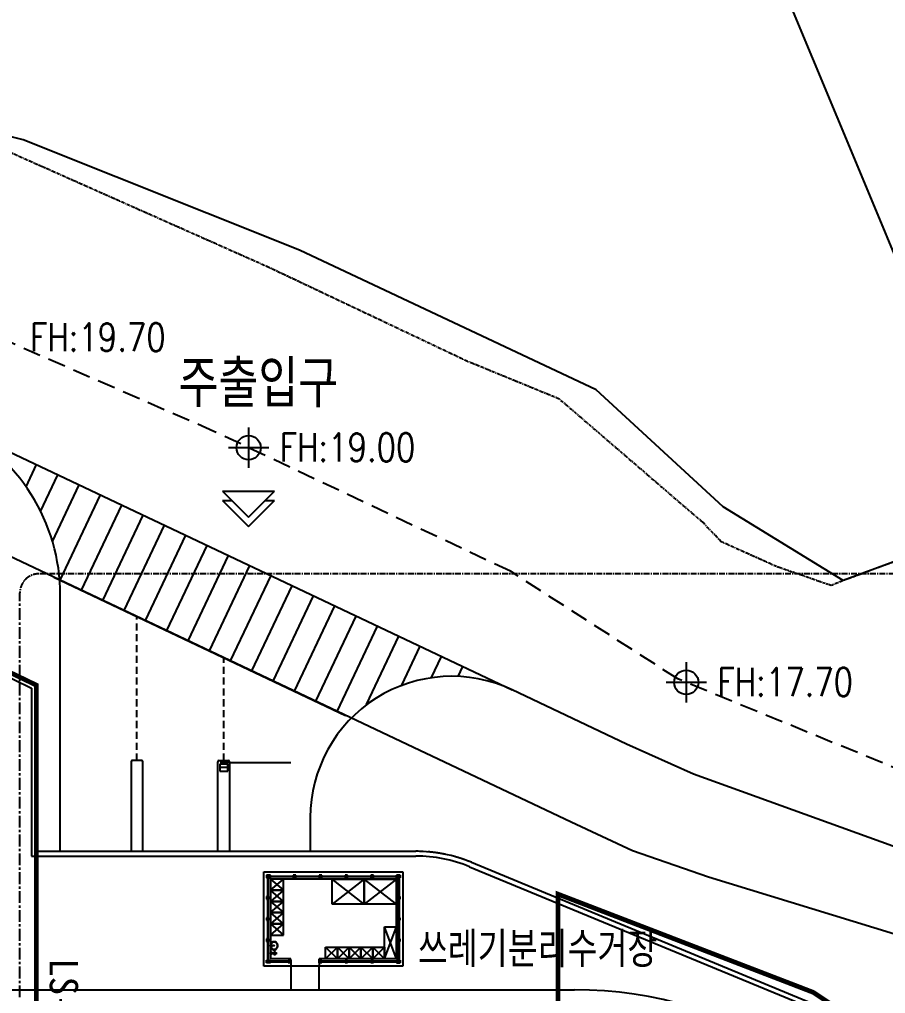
# Model space of a CAD drawing. Header units: millimetres. Extents: x 1145859089 to 1147511753, y -1047484727 to -1047247487.
# Drawn here: x 1146012428 to 1146049159, y -1047316560 to -1047275255 of the extents above; entities that cross this region are included whole.
import ezdxf
from ezdxf.enums import TextEntityAlignment as Align
from ezdxf.xclip import XClip

# ---------------------------------------------------------------- set-up
doc = ezdxf.new("R2010")
doc.units = ezdxf.units.MM
doc.header["$LTSCALE"] = 100
doc.header["$MEASUREMENT"] = 0
doc.header["$XCLIPFRAME"] = 2
for name, pattern in [('CENTERX2', [4, 2.5, -0.5, 0.5, -0.5]), ('단지배치도$0$HID', [2.3, 1.5, -0.8]), ('단지배치도$0$PHANTOM', [2.5, 1.25, -0.25, 0.25, -0.25, 0.25, -0.25])]:
    doc.linetypes.add(name, pattern=pattern)
doc.layers.get('0').update_dxf_attribs({"linetype": 'CONTINUOUS'})
for name, color, linetype in [('0-BLOCK', 2, 'CONTINUOUS'), ('1-PNL-NAME', 2, 'CONTINUOUS'), ('L-지중매입', 3, 'CENTERX2'), ('XREF', 135, 'CONTINUOUS'), ('단지배치도$0$S240910', 33, 'CONTINUOUS'), ('단지배치도$0$W240910', 135, 'CONTINUOUS')]:
    doc.layers.add(name, color=color, linetype=linetype)
doc.styles.add('단지배치도$0$WS1', font='romans.shx', dxfattribs={"width": 0.8, "bigfont": 'whgtxt.shx'})
doc.styles.add('돋움체', font='DotumChe.ttf')

# ---------------------------------------------------------------- blocks, each defined once
blk = doc.blocks.new('단지배치도$0$zw$9902')
at = {"layer": '단지배치도$0$W240910', "ltscale": 10}
for p, q in [((104855, 101845), (110051, 89349)), ((74441, 91006), (72220, 91556)), ((86169, 86325), (74441, 91006)), ((110051, 89349), (116078, 74852)), ((98752, 80406), (86169, 86325)), ((104128, 75444), (98752, 80406)), ((109229, 72321), (104128, 75444)), ((116078, 74852), (109229, 72321)), ((85796, 55970), (85796, 54970)), ((86996, 54970), (86996, 55970))]:
    blk.add_line(p, q, dxfattribs=at)
at = {"layer": '단지배치도$0$W240910', "linetype": '단지배치도$0$PHANTOM'}
for p, q in [((84896, 85585), (73536, 90631)), ((93273, 81620), (84896, 85585)), ((93550, 81507), (93273, 81620)), ((95358, 80767), (93550, 81507)), ((97197, 80012), (95358, 80767)), ((98107, 79229), (97197, 80012)), ((103279, 74781), (98107, 79229)), ((104047, 73968), (103279, 74781)), ((116078, 74852), (109229, 72321)), ((106394, 72913), (104047, 73968)), ((108715, 72109), (106394, 72913)), ((109229, 72321), (108715, 72109))]:
    blk.add_line(p, q, dxfattribs=at)
at = {"layer": '단지배치도$0$W240910', "linetype": '단지배치도$0$HID', "ltscale": 5}
for p, q in [((82534, 78649), (70975, 83687)), ((95109, 72714), (82534, 78649)), ((102209, 68150), (95109, 72714)), ((126846, 58038), (102209, 68150))]:
    blk.add_line(p, q, dxfattribs=at)
at = {"layer": '단지배치도$0$W240910'}
for p, q in [((97690, 62074), (57289, 81207)), ((51151, 79390, 1673713), (75000, 67888, 1673713)), ((51105, 79190, 1673713), (74800, 67762, 1673713)), ((84004, 78812), (84004, 77098)), ((84861, 77955), (83147, 77955)), ((82901, 76113), (84004, 75010)), ((82901, 76113), (85107, 76113)), ((84004, 75010), (85107, 76113)), ((82901, 75721), (83293, 75721)), ((82901, 75721), (84004, 74618)), ((84004, 74618), (85107, 75721)), ((84715, 75721), (85107, 75721)), ((76020, 60840), (76020, 71697)), ((102566, 68861), (102566, 67146)), ((74800, 67762, 1673713), (74800, 60640, 1673713)), ((75000, 67888, 1673713), (75000, 60840, 1673713)), ((103424, 68004), (101709, 68004)), ((100036, 65390), (95188, 67685)), ((102873, 64116), (100036, 65390)), ((79020, 64637), (79020, 60840)), ((79470, 64687), (79070, 64687)), ((79520, 60840), (79520, 64637)), ((82700, 60840), (82700, 64637)), ((82750, 64687), (83150, 64687)), ((83118, 64535), (82783, 64535)), ((82783, 64535), (82783, 64240)), ((82803, 64605), (85801, 64605)), ((82950, 64605), (82950, 64535)), ((83118, 64240), (83118, 64535)), ((83200, 64637), (83200, 60840)), ((83118, 64388), (82783, 64388)), ((82783, 64240), (83118, 64240)), ((111840, 60876), (102873, 64116)), ((86621, 62268), (86620, 60840)), ((100290, 60856), (97690, 62074)), ((75000, 60840, 1673713), (88435, 60840, 1673713)), ((78760, 60840, 0), (86621, 60840, 0)), ((103511, 59745), (100290, 60856)), ((74800, 60640, 1673713), (91101, 60640, 1673713)), ((84651, 55970), (84651, 59970)), ((84651, 59970), (90551, 59970)), ((90551, 59970), (90551, 55970)), ((84931, 59825), (84771, 59825)), ((84771, 59825), (84771, 59715)), ((84771, 59715), (84813, 59715)), ((84928, 59822), (84774, 59822)), ((84774, 59822), (84774, 59718)), ((84774, 59718), (84810, 59718)), ((84801, 59745), (84801, 59795)), ((84801, 59795), (84901, 59795)), ((84901, 59745), (84801, 59745)), ((84804, 59748), (84804, 59792)), ((84804, 59792), (84898, 59792)), ((84898, 59792), (84804, 59748)), ((84804, 59792), (84898, 59748)), ((84898, 59748), (84804, 59748)), ((84810, 59718), (84810, 59745)), ((84810, 59745), (84841, 59745)), ((84813, 59715), (84813, 59742)), ((84813, 59742), (84838, 59742)), ((84816, 58898), (84816, 59742)), ((84816, 59742), (84836, 59742)), ((84836, 59742), (84836, 58898)), ((84838, 59742), (84838, 59715)), ((84838, 59715), (84931, 59715)), ((84841, 59745), (84841, 59718)), ((84841, 59718), (84928, 59718)), ((84898, 59792), (84898, 59748)), ((84901, 59795), (84901, 59745)), ((84901, 59755), (84901, 59786)), ((84901, 59786), (84928, 59786)), ((84928, 59755), (84901, 59755)), ((84904, 59758), (84904, 59783)), ((84904, 59783), (84931, 59783)), ((84904, 59760), (84904, 59780)), ((84904, 59780), (85923, 59780)), ((85923, 59760), (84904, 59760)), ((84931, 59758), (84904, 59758)), ((84928, 59786), (84928, 59822)), ((84928, 59718), (84928, 59755)), ((84931, 59783), (84931, 59825)), ((84931, 59715), (84931, 59758)), ((90271, 59665), (84931, 59665)), ((84931, 59665), (84931, 56275)), ((85481, 59665), (84931, 59665)), ((84931, 59665), (84931, 59190)), ((84931, 59190), (85481, 59665)), ((84931, 59665), (85481, 59190)), ((85481, 59190), (85481, 59665)), ((86006, 59825), (85896, 59825)), ((85896, 59825), (85896, 59783)), ((85896, 59783), (85923, 59783)), ((85923, 59758), (85896, 59758)), ((85896, 59758), (85896, 59715)), ((85896, 59715), (86006, 59715)), ((86003, 59822), (85899, 59822)), ((85899, 59822), (85899, 59786)), ((85899, 59786), (85926, 59786)), ((85926, 59755), (85899, 59755)), ((85899, 59755), (85899, 59718)), ((85899, 59718), (86003, 59718)), ((85923, 59783), (85923, 59758)), ((85923, 59780), (85923, 59760)), ((85976, 59795), (85926, 59795)), ((85926, 59795), (85926, 59745)), ((85926, 59786), (85926, 59755)), ((85926, 59745), (85976, 59745)), ((85973, 59793), (85928, 59793)), ((85928, 59793), (85928, 59747)), ((85973, 59747), (85928, 59793)), ((85928, 59747), (85973, 59793)), ((85928, 59747), (85973, 59747)), ((85973, 59747), (85973, 59793)), ((85976, 59745), (85976, 59795)), ((85976, 59755), (85976, 59786)), ((85976, 59786), (86003, 59786)), ((86003, 59755), (85976, 59755)), ((85979, 59783), (86006, 59783)), ((85979, 59758), (85979, 59783)), ((85979, 59760), (85979, 59780)), ((85979, 59780), (87023, 59780)), ((87023, 59760), (85979, 59760)), ((86006, 59758), (85979, 59758)), ((86003, 59786), (86003, 59822)), ((86003, 59718), (86003, 59755)), ((86006, 59783), (86006, 59825)), ((86006, 59715), (86006, 59758)), ((87106, 59825), (86996, 59825)), ((86996, 59825), (86996, 59783)), ((86996, 59783), (87023, 59783)), ((87023, 59758), (86996, 59758)), ((86996, 59758), (86996, 59715)), ((86996, 59715), (87106, 59715)), ((87103, 59822), (86999, 59822)), ((86999, 59822), (86999, 59786)), ((86999, 59786), (87026, 59786)), ((87026, 59755), (86999, 59755)), ((86999, 59755), (86999, 59718)), ((86999, 59718), (87103, 59718)), ((87023, 59783), (87023, 59758)), ((87023, 59780), (87023, 59760)), ((87076, 59795), (87026, 59795)), ((87026, 59795), (87026, 59745)), ((87026, 59786), (87026, 59755)), ((87026, 59745), (87076, 59745)), ((87073, 59793), (87028, 59793)), ((87028, 59793), (87028, 59747)), ((87073, 59747), (87028, 59793)), ((87028, 59747), (87073, 59793)), ((87028, 59747), (87073, 59747)), ((87073, 59747), (87073, 59793)), ((87076, 59745), (87076, 59795)), ((87076, 59755), (87076, 59786)), ((87076, 59786), (87103, 59786)), ((87103, 59755), (87076, 59755)), ((87079, 59783), (87106, 59783)), ((87079, 59758), (87079, 59783)), ((87079, 59760), (87079, 59780)), ((87079, 59780), (88123, 59780)), ((88123, 59760), (87079, 59760)), ((87106, 59758), (87079, 59758)), ((87103, 59786), (87103, 59822)), ((87103, 59718), (87103, 59755)), ((87106, 59783), (87106, 59825)), ((87106, 59715), (87106, 59758)), ((87551, 58595), (87551, 59665)), ((87551, 59665), (88911, 59665)), ((88206, 59825), (88096, 59825)), ((88096, 59825), (88096, 59783)), ((88096, 59783), (88123, 59783)), ((88123, 59758), (88096, 59758)), ((88096, 59758), (88096, 59715)), ((88096, 59715), (88206, 59715)), ((88203, 59822), (88099, 59822)), ((88099, 59822), (88099, 59786)), ((88099, 59786), (88126, 59786)), ((88126, 59755), (88099, 59755)), ((88099, 59755), (88099, 59718)), ((88099, 59718), (88203, 59718)), ((88123, 59783), (88123, 59758)), ((88123, 59780), (88123, 59760)), ((88176, 59795), (88126, 59795)), ((88126, 59795), (88126, 59745)), ((88126, 59786), (88126, 59755)), ((88126, 59745), (88176, 59745)), ((88173, 59793), (88128, 59793)), ((88128, 59793), (88128, 59747)), ((88173, 59747), (88128, 59793)), ((88128, 59747), (88173, 59793)), ((88128, 59747), (88173, 59747)), ((88173, 59747), (88173, 59793)), ((88176, 59745), (88176, 59795)), ((88176, 59755), (88176, 59786)), ((88176, 59786), (88203, 59786)), ((88203, 59755), (88176, 59755)), ((88179, 59783), (88206, 59783)), ((88179, 59758), (88179, 59783)), ((88179, 59760), (88179, 59780)), ((88179, 59780), (89223, 59780)), ((89223, 59760), (88179, 59760)), ((88206, 59758), (88179, 59758)), ((88203, 59786), (88203, 59822)), ((88203, 59718), (88203, 59755)), ((88206, 59783), (88206, 59825)), ((88206, 59715), (88206, 59758)), ((88911, 59665), (88911, 58595)), ((88911, 58595), (88911, 59665)), ((88911, 59665), (90271, 59665)), ((89306, 59825), (89196, 59825)), ((89196, 59825), (89196, 59783)), ((89196, 59783), (89223, 59783)), ((89223, 59758), (89196, 59758)), ((89196, 59758), (89196, 59715)), ((89196, 59715), (89306, 59715)), ((89303, 59822), (89199, 59822)), ((89199, 59822), (89199, 59786)), ((89199, 59786), (89226, 59786)), ((89226, 59755), (89199, 59755)), ((89199, 59755), (89199, 59718)), ((89199, 59718), (89303, 59718)), ((89223, 59783), (89223, 59758)), ((89223, 59780), (89223, 59760)), ((89276, 59795), (89226, 59795)), ((89226, 59795), (89226, 59745)), ((89226, 59786), (89226, 59755)), ((89226, 59745), (89276, 59745)), ((89273, 59793), (89228, 59793)), ((89228, 59793), (89228, 59747)), ((89273, 59747), (89228, 59793)), ((89228, 59747), (89273, 59793)), ((89228, 59747), (89273, 59747)), ((89273, 59747), (89273, 59793)), ((89276, 59745), (89276, 59795)), ((89276, 59755), (89276, 59786)), ((89276, 59786), (89303, 59786)), ((89303, 59755), (89276, 59755)), ((89279, 59783), (89306, 59783)), ((89279, 59758), (89279, 59783)), ((89279, 59760), (89279, 59780)), ((89279, 59780), (90293, 59780)), ((90293, 59760), (89279, 59760)), ((89306, 59758), (89279, 59758)), ((89303, 59786), (89303, 59822)), ((89303, 59718), (89303, 59755)), ((89306, 59783), (89306, 59825)), ((89306, 59715), (89306, 59758)), ((90271, 59783), (90271, 59825)), ((90271, 59825), (90431, 59825)), ((90298, 59783), (90271, 59783)), ((90271, 59715), (90271, 59758)), ((90271, 59758), (90298, 59758)), ((90363, 59715), (90271, 59715)), ((90271, 56275), (90271, 59665)), ((90271, 59665), (90271, 58595)), ((90428, 59822), (90274, 59822)), ((90274, 59822), (90274, 59786)), ((90274, 59786), (90301, 59786)), ((90301, 59755), (90274, 59755)), ((90274, 59755), (90274, 59718)), ((90274, 59718), (90360, 59718)), ((90293, 59780), (90293, 59760)), ((90298, 59758), (90298, 59783)), ((90401, 59795), (90301, 59795)), ((90301, 59795), (90301, 59745)), ((90301, 59786), (90301, 59755)), ((90301, 59745), (90401, 59745)), ((90398, 59792), (90304, 59792)), ((90304, 59792), (90304, 59748)), ((90304, 59792), (90398, 59748)), ((90398, 59792), (90304, 59748)), ((90304, 59748), (90398, 59748)), ((90360, 59718), (90360, 59745)), ((90360, 59745), (90391, 59745)), ((90388, 59742), (90363, 59742)), ((90363, 59742), (90363, 59715)), ((90366, 58898), (90366, 59742)), ((90366, 59742), (90386, 59742)), ((90386, 59742), (90386, 58898)), ((90388, 59715), (90388, 59742)), ((90431, 59715), (90388, 59715)), ((90391, 59745), (90391, 59718)), ((90391, 59718), (90428, 59718)), ((90398, 59748), (90398, 59792)), ((90401, 59745), (90401, 59795)), ((90428, 59718), (90428, 59822)), ((90431, 59825), (90431, 59715)), ((111393, 57329), (103511, 59745)), ((85481, 59190), (84931, 59190)), ((84931, 59190), (84931, 58715)), ((84931, 59190), (85481, 59190)), ((85481, 58715), (84931, 59190)), ((85481, 59190), (84931, 58715)), ((85481, 58715), (85481, 59190)), ((84813, 58925), (84771, 58925)), ((84771, 58925), (84771, 58815)), ((84771, 58815), (84813, 58815)), ((84810, 58922), (84774, 58922)), ((84774, 58922), (84774, 58818)), ((84774, 58818), (84810, 58818)), ((84801, 58895), (84801, 58845)), ((84851, 58895), (84801, 58895)), ((84801, 58845), (84851, 58845)), ((84803, 58893), (84803, 58847)), ((84848, 58893), (84803, 58893)), ((84848, 58893), (84803, 58847)), ((84848, 58847), (84803, 58893)), ((84803, 58847), (84848, 58847)), ((84810, 58895), (84810, 58922)), ((84841, 58895), (84810, 58895)), ((84810, 58818), (84810, 58845)), ((84810, 58845), (84841, 58845)), ((84813, 58898), (84813, 58925)), ((84838, 58898), (84813, 58898)), ((84813, 58815), (84813, 58842)), ((84813, 58842), (84838, 58842)), ((84836, 58898), (84816, 58898)), ((84816, 57998), (84816, 58842)), ((84816, 58842), (84836, 58842)), ((84836, 58842), (84836, 57998)), ((84881, 58925), (84838, 58925)), ((84838, 58925), (84838, 58898)), ((84838, 58842), (84838, 58815)), ((84838, 58815), (84881, 58815)), ((84878, 58922), (84841, 58922)), ((84841, 58922), (84841, 58895)), ((84841, 58845), (84841, 58818)), ((84841, 58818), (84878, 58818)), ((84848, 58847), (84848, 58893)), ((84851, 58845), (84851, 58895)), ((84878, 58818), (84878, 58922)), ((84881, 58815), (84881, 58925)), ((85481, 58715), (84931, 58715)), ((84931, 58715), (84931, 58240)), ((84931, 58715), (85481, 58715)), ((84931, 58240), (85481, 58715)), ((84931, 58715), (85481, 58240)), ((85481, 58240), (85481, 58715)), ((90363, 58925), (90321, 58925)), ((90321, 58925), (90321, 58815)), ((90321, 58815), (90363, 58815)), ((90360, 58922), (90324, 58922)), ((90324, 58922), (90324, 58818)), ((90324, 58818), (90360, 58818)), ((90351, 58895), (90351, 58845)), ((90401, 58895), (90351, 58895)), ((90351, 58845), (90401, 58845)), ((90353, 58893), (90353, 58847)), ((90398, 58893), (90353, 58893)), ((90398, 58893), (90353, 58847)), ((90398, 58847), (90353, 58893)), ((90353, 58847), (90398, 58847)), ((90360, 58895), (90360, 58922)), ((90391, 58895), (90360, 58895)), ((90360, 58818), (90360, 58845)), ((90360, 58845), (90391, 58845)), ((90363, 58898), (90363, 58925)), ((90388, 58898), (90363, 58898)), ((90363, 58815), (90363, 58842)), ((90363, 58842), (90388, 58842)), ((90386, 58898), (90366, 58898)), ((90366, 57998), (90366, 58842)), ((90366, 58842), (90386, 58842)), ((90386, 58842), (90386, 57998)), ((90431, 58925), (90388, 58925)), ((90388, 58925), (90388, 58898)), ((90388, 58842), (90388, 58815)), ((90388, 58815), (90431, 58815)), ((90428, 58922), (90391, 58922)), ((90391, 58922), (90391, 58895)), ((90391, 58845), (90391, 58818)), ((90391, 58818), (90428, 58818)), ((90398, 58847), (90398, 58893)), ((90401, 58845), (90401, 58895)), ((90428, 58818), (90428, 58922)), ((90431, 58815), (90431, 58925)), ((84931, 58240), (85481, 58240)), ((85481, 58240), (84931, 58240)), ((84931, 58240), (84931, 57765)), ((85481, 57765), (84931, 58240)), ((85481, 58240), (84931, 57765)), ((85481, 57765), (85481, 58240)), ((88911, 58595), (87551, 58595)), ((90271, 58595), (88911, 58595)), ((84813, 58025), (84771, 58025)), ((84771, 58025), (84771, 57915)), ((84771, 57915), (84813, 57915)), ((84810, 58022), (84774, 58022)), ((84774, 58022), (84774, 57918)), ((84774, 57918), (84810, 57918)), ((84801, 57995), (84801, 57945)), ((84851, 57995), (84801, 57995)), ((84801, 57945), (84851, 57945)), ((84803, 57993), (84803, 57947)), ((84848, 57993), (84803, 57993)), ((84848, 57993), (84803, 57947)), ((84848, 57947), (84803, 57993)), ((84803, 57947), (84848, 57947)), ((84810, 57995), (84810, 58022)), ((84841, 57995), (84810, 57995)), ((84810, 57918), (84810, 57945)), ((84810, 57945), (84841, 57945)), ((84813, 57998), (84813, 58025)), ((84838, 57998), (84813, 57998)), ((84813, 57915), (84813, 57942)), ((84813, 57942), (84838, 57942)), ((84836, 57998), (84816, 57998)), ((84816, 57098), (84816, 57942)), ((84816, 57942), (84836, 57942)), ((84836, 57942), (84836, 57098)), ((84881, 58025), (84838, 58025)), ((84838, 58025), (84838, 57998)), ((84838, 57942), (84838, 57915)), ((84838, 57915), (84881, 57915)), ((84878, 58022), (84841, 58022)), ((84841, 58022), (84841, 57995)), ((84841, 57945), (84841, 57918)), ((84841, 57918), (84878, 57918)), ((84848, 57947), (84848, 57993)), ((84851, 57945), (84851, 57995)), ((84878, 57918), (84878, 58022)), ((84881, 57915), (84881, 58025)), ((90363, 58025), (90321, 58025)), ((90321, 58025), (90321, 57915)), ((90321, 57915), (90363, 57915)), ((90360, 58022), (90324, 58022)), ((90324, 58022), (90324, 57918)), ((90324, 57918), (90360, 57918)), ((90351, 57995), (90351, 57945)), ((90401, 57995), (90351, 57995)), ((90351, 57945), (90401, 57945)), ((90353, 57993), (90353, 57947)), ((90398, 57993), (90353, 57993)), ((90398, 57993), (90353, 57947)), ((90398, 57947), (90353, 57993)), ((90353, 57947), (90398, 57947)), ((90360, 57995), (90360, 58022)), ((90391, 57995), (90360, 57995)), ((90360, 57918), (90360, 57945)), ((90360, 57945), (90391, 57945)), ((90363, 57998), (90363, 58025)), ((90388, 57998), (90363, 57998)), ((90363, 57915), (90363, 57942)), ((90363, 57942), (90388, 57942)), ((90386, 57998), (90366, 57998)), ((90366, 57098), (90366, 57942)), ((90366, 57942), (90386, 57942)), ((90386, 57942), (90386, 57098)), ((90431, 58025), (90388, 58025)), ((90388, 58025), (90388, 57998)), ((90388, 57942), (90388, 57915)), ((90388, 57915), (90431, 57915)), ((90428, 58022), (90391, 58022)), ((90391, 58022), (90391, 57995)), ((90391, 57945), (90391, 57918)), ((90391, 57918), (90428, 57918)), ((90398, 57947), (90398, 57993)), ((90401, 57945), (90401, 57995)), ((90428, 57918), (90428, 58022)), ((90431, 57915), (90431, 58025)), ((84931, 57765), (85481, 57765)), ((85481, 57765), (84931, 57765)), ((84931, 57765), (84931, 57290)), ((84931, 57290), (85481, 57765)), ((84931, 57765), (85481, 57290)), ((85481, 57290), (85481, 57765)), ((89771, 56275), (89771, 57635)), ((89771, 57635), (90271, 57635)), ((90271, 57635), (90271, 56275)), ((84813, 57125), (84771, 57125)), ((84771, 57125), (84771, 57015)), ((84771, 57015), (84813, 57015)), ((84810, 57122), (84774, 57122)), ((84774, 57122), (84774, 57018)), ((84774, 57018), (84810, 57018)), ((84801, 57095), (84801, 57045)), ((84851, 57095), (84801, 57095)), ((84801, 57045), (84851, 57045)), ((84803, 57093), (84803, 57047)), ((84848, 57093), (84803, 57093)), ((84848, 57093), (84803, 57047)), ((84848, 57047), (84803, 57093)), ((84803, 57047), (84848, 57047)), ((84810, 57095), (84810, 57122)), ((84841, 57095), (84810, 57095)), ((84810, 57018), (84810, 57045)), ((84810, 57045), (84841, 57045)), ((84813, 57098), (84813, 57125)), ((84838, 57098), (84813, 57098)), ((84813, 57015), (84813, 57042)), ((84813, 57042), (84838, 57042)), ((84816, 56198), (84816, 57042)), ((84836, 57042), (84836, 56198)), ((84881, 57125), (84838, 57125)), ((84838, 57125), (84838, 57098)), ((84838, 57042), (84838, 57015)), ((84838, 57015), (84881, 57015)), ((84878, 57122), (84841, 57122)), ((84841, 57122), (84841, 57095)), ((84841, 57045), (84841, 57018)), ((84841, 57018), (84878, 57018)), ((84848, 57047), (84848, 57093)), ((84851, 57045), (84851, 57095)), ((84878, 57018), (84878, 57122)), ((84881, 57015), (84881, 57125)), ((84931, 57290), (85481, 57290)), ((90363, 57125), (90321, 57125)), ((90321, 57125), (90321, 57015)), ((90321, 57015), (90363, 57015)), ((90360, 57122), (90324, 57122)), ((90324, 57122), (90324, 57018)), ((90324, 57018), (90360, 57018)), ((90351, 57095), (90351, 57045)), ((90401, 57095), (90351, 57095)), ((90351, 57045), (90401, 57045)), ((90353, 57093), (90353, 57047)), ((90398, 57093), (90353, 57093)), ((90398, 57093), (90353, 57047)), ((90398, 57047), (90353, 57093)), ((90353, 57047), (90398, 57047)), ((90360, 57095), (90360, 57122)), ((90391, 57095), (90360, 57095)), ((90360, 57018), (90360, 57045)), ((90360, 57045), (90391, 57045)), ((90363, 57098), (90363, 57125)), ((90388, 57098), (90363, 57098)), ((90363, 57015), (90363, 57042)), ((90363, 57042), (90388, 57042)), ((90366, 56198), (90366, 57042)), ((90386, 57042), (90386, 56198)), ((90431, 57125), (90388, 57125)), ((90388, 57125), (90388, 57098)), ((90388, 57042), (90388, 57015)), ((90388, 57015), (90431, 57015)), ((90428, 57122), (90391, 57122)), ((90391, 57122), (90391, 57095)), ((90391, 57045), (90391, 57018)), ((90391, 57018), (90428, 57018)), ((90398, 57047), (90398, 57093)), ((90401, 57045), (90401, 57095)), ((90428, 57018), (90428, 57122)), ((90431, 57015), (90431, 57125)), ((84931, 56824), (84931, 56854)), ((84931, 56854), (84981, 56854)), ((84981, 56824), (84931, 56824)), ((84981, 56854), (84981, 56879)), ((84981, 56879), (85001, 56879)), ((84981, 56799), (84981, 56824)), ((85001, 56799), (84981, 56799)), ((85001, 56879), (85001, 56854)), ((85001, 56854), (85016, 56854)), ((85016, 56824), (85001, 56824)), ((85001, 56824), (85001, 56799)), ((85016, 56854), (85016, 56824)), ((85116, 56420), (85116, 56620)), ((87271, 56275), (87271, 56775)), ((87271, 56775), (87771, 56775)), ((87271, 56275), (87771, 56775)), ((87771, 56275), (87271, 56775)), ((87771, 56775), (87771, 56275)), ((87771, 56275), (87771, 56775)), ((87771, 56775), (88271, 56775)), ((87771, 56775), (88271, 56275)), ((88271, 56775), (87771, 56275)), ((88271, 56775), (88271, 56275)), ((88271, 56275), (88271, 56775)), ((88271, 56775), (88771, 56775)), ((88271, 56275), (88771, 56775)), ((88771, 56275), (88271, 56775)), ((88771, 56775), (88771, 56275)), ((88771, 56275), (88771, 56775)), ((88771, 56775), (89271, 56775)), ((88771, 56775), (89271, 56275)), ((89271, 56775), (88771, 56275)), ((89271, 56775), (89271, 56275)), ((89271, 56275), (89271, 56775)), ((89271, 56775), (89771, 56775)), ((89271, 56275), (89771, 56775)), ((89771, 56275), (89271, 56775)), ((89771, 56775), (89771, 56275)), ((84771, 56115), (84771, 56225)), ((84771, 56225), (84813, 56225)), ((84774, 56118), (84774, 56222)), ((84774, 56222), (84810, 56222)), ((84901, 56195), (84801, 56195)), ((84801, 56195), (84801, 56145)), ((84898, 56192), (84804, 56192)), ((84804, 56192), (84804, 56148)), ((84898, 56148), (84804, 56192)), ((84804, 56148), (84898, 56192)), ((84810, 56222), (84810, 56195)), ((84810, 56195), (84841, 56195)), ((84813, 56225), (84813, 56198)), ((84813, 56198), (84838, 56198)), ((84836, 56198), (84816, 56198)), ((84838, 56198), (84838, 56225)), ((84838, 56225), (84931, 56225)), ((84841, 56195), (84841, 56222)), ((84841, 56222), (84928, 56222)), ((84898, 56148), (84898, 56192)), ((84901, 56145), (84901, 56195)), ((84928, 56186), (84901, 56186)), ((84901, 56186), (84901, 56155)), ((84931, 56183), (84904, 56183)), ((84904, 56183), (84904, 56158)), ((84904, 56180), (84904, 56160)), ((85713, 56180), (84904, 56180)), ((84928, 56222), (84928, 56186)), ((84931, 56505), (84931, 56535)), ((84931, 56535), (84981, 56535)), ((84981, 56505), (84931, 56505)), ((85796, 56275), (84931, 56275)), ((84931, 56225), (84931, 56183)), ((84981, 56535), (84981, 56560)), ((84981, 56560), (85001, 56560)), ((84981, 56480), (84981, 56505)), ((85001, 56480), (84981, 56480)), ((85001, 56560), (85001, 56535)), ((85001, 56535), (85016, 56535)), ((85016, 56505), (85001, 56505)), ((85001, 56505), (85001, 56480)), ((85016, 56535), (85016, 56505)), ((85016, 56520), (85216, 56520)), ((85686, 56183), (85686, 56225)), ((85686, 56225), (85796, 56225)), ((85713, 56183), (85686, 56183)), ((85689, 56186), (85689, 56222)), ((85689, 56222), (85793, 56222)), ((85716, 56186), (85689, 56186)), ((85713, 56158), (85713, 56183)), ((85713, 56160), (85713, 56180)), ((85716, 56145), (85716, 56195)), ((85716, 56195), (85766, 56195)), ((85716, 56155), (85716, 56186)), ((85718, 56147), (85718, 56193)), ((85718, 56193), (85763, 56193)), ((85763, 56193), (85718, 56147)), ((85718, 56193), (85763, 56147)), ((85763, 56193), (85763, 56147)), ((85766, 56195), (85766, 56145)), ((85793, 56222), (85793, 56186)), ((85793, 56186), (85793, 56155)), ((85796, 56225), (85796, 56275)), ((85796, 56225), (85796, 56183)), ((85796, 56183), (85796, 56158)), ((90271, 56275), (86996, 56275)), ((86996, 56225), (86996, 56275)), ((86996, 56183), (86996, 56225)), ((86996, 56225), (87106, 56225)), ((86996, 56158), (86996, 56183)), ((86999, 56186), (86999, 56222)), ((86999, 56222), (87103, 56222)), ((86999, 56155), (86999, 56186)), ((87026, 56145), (87026, 56195)), ((87026, 56195), (87076, 56195)), ((87028, 56147), (87028, 56193)), ((87028, 56193), (87073, 56193)), ((87073, 56193), (87028, 56147)), ((87028, 56193), (87073, 56147)), ((87073, 56193), (87073, 56147)), ((87076, 56195), (87076, 56145)), ((87103, 56186), (87076, 56186)), ((87076, 56186), (87076, 56155)), ((87106, 56183), (87079, 56183)), ((87079, 56183), (87079, 56158)), ((87079, 56180), (87079, 56160)), ((88123, 56180), (87079, 56180)), ((87103, 56222), (87103, 56186)), ((87106, 56225), (87106, 56183)), ((87771, 56275), (87271, 56275)), ((88271, 56275), (87771, 56275)), ((88096, 56183), (88096, 56225)), ((88096, 56225), (88206, 56225)), ((88123, 56183), (88096, 56183)), ((88099, 56186), (88099, 56222)), ((88099, 56222), (88203, 56222)), ((88126, 56186), (88099, 56186)), ((88123, 56158), (88123, 56183)), ((88123, 56160), (88123, 56180)), ((88126, 56145), (88126, 56195)), ((88126, 56195), (88176, 56195)), ((88126, 56155), (88126, 56186)), ((88128, 56147), (88128, 56193)), ((88128, 56193), (88173, 56193)), ((88173, 56193), (88128, 56147)), ((88128, 56193), (88173, 56147)), ((88173, 56193), (88173, 56147)), ((88176, 56195), (88176, 56145)), ((88203, 56186), (88176, 56186)), ((88176, 56186), (88176, 56155)), ((88206, 56183), (88179, 56183)), ((88179, 56183), (88179, 56158)), ((88179, 56180), (88179, 56160)), ((89223, 56180), (88179, 56180)), ((88203, 56222), (88203, 56186)), ((88206, 56225), (88206, 56183)), ((88771, 56275), (88271, 56275)), ((89271, 56275), (88771, 56275)), ((89196, 56183), (89196, 56225)), ((89196, 56225), (89306, 56225)), ((89223, 56183), (89196, 56183)), ((89199, 56186), (89199, 56222)), ((89199, 56222), (89303, 56222)), ((89226, 56186), (89199, 56186)), ((89223, 56158), (89223, 56183)), ((89223, 56160), (89223, 56180)), ((89226, 56145), (89226, 56195)), ((89226, 56195), (89276, 56195)), ((89226, 56155), (89226, 56186)), ((89228, 56147), (89228, 56193)), ((89228, 56193), (89273, 56193)), ((89273, 56193), (89228, 56147)), ((89228, 56193), (89273, 56147)), ((89771, 56275), (89271, 56275)), ((89273, 56193), (89273, 56147)), ((89276, 56195), (89276, 56145)), ((89303, 56186), (89276, 56186)), ((89276, 56186), (89276, 56155)), ((89306, 56183), (89279, 56183)), ((89279, 56183), (89279, 56158)), ((89279, 56180), (89279, 56160)), ((90293, 56180), (89279, 56180)), ((89303, 56222), (89303, 56186)), ((89306, 56225), (89306, 56183)), ((90271, 56275), (89771, 56275)), ((90363, 56225), (90271, 56225)), ((90271, 56225), (90271, 56183)), ((90271, 56183), (90298, 56183)), ((90274, 56186), (90274, 56222)), ((90274, 56222), (90360, 56222)), ((90301, 56186), (90274, 56186)), ((90293, 56160), (90293, 56180)), ((90298, 56183), (90298, 56158)), ((90301, 56195), (90401, 56195)), ((90301, 56145), (90301, 56195)), ((90301, 56155), (90301, 56186)), ((90304, 56192), (90398, 56192)), ((90304, 56148), (90304, 56192)), ((90304, 56148), (90398, 56192)), ((90398, 56148), (90304, 56192)), ((90360, 56222), (90360, 56195)), ((90360, 56195), (90391, 56195)), ((90363, 56198), (90363, 56225)), ((90388, 56198), (90363, 56198)), ((90386, 56198), (90366, 56198)), ((90388, 56225), (90388, 56198)), ((90431, 56225), (90388, 56225)), ((90391, 56222), (90428, 56222)), ((90391, 56195), (90391, 56222)), ((90398, 56192), (90398, 56148)), ((90401, 56195), (90401, 56145)), ((90428, 56222), (90428, 56118)), ((90431, 56115), (90431, 56225)), ((90551, 55970), (84651, 55970)), ((84931, 56115), (84771, 56115)), ((84928, 56118), (84774, 56118)), ((84801, 56145), (84901, 56145)), ((84804, 56148), (84898, 56148)), ((84901, 56155), (84928, 56155)), ((84904, 56160), (85713, 56160)), ((84904, 56158), (84931, 56158)), ((84928, 56155), (84928, 56118)), ((84931, 56158), (84931, 56115)), ((85686, 56115), (85686, 56158)), ((85686, 56158), (85713, 56158)), ((85796, 56115), (85686, 56115)), ((85689, 56118), (85689, 56155)), ((85689, 56155), (85716, 56155)), ((85793, 56118), (85689, 56118)), ((85766, 56145), (85716, 56145)), ((85763, 56147), (85718, 56147)), ((85793, 56155), (85793, 56118)), ((85796, 56158), (85796, 56115)), ((85796, 56115), (85796, 55970)), ((86996, 56115), (86996, 56158)), ((87106, 56115), (86996, 56115)), ((86996, 56115), (86996, 55970)), ((86999, 56118), (86999, 56155)), ((87103, 56118), (86999, 56118)), ((87076, 56145), (87026, 56145)), ((87073, 56147), (87028, 56147)), ((87076, 56155), (87103, 56155)), ((87079, 56160), (88123, 56160)), ((87079, 56158), (87106, 56158)), ((87103, 56155), (87103, 56118)), ((87106, 56158), (87106, 56115)), ((88096, 56115), (88096, 56158)), ((88096, 56158), (88123, 56158)), ((88206, 56115), (88096, 56115)), ((88099, 56118), (88099, 56155)), ((88099, 56155), (88126, 56155)), ((88203, 56118), (88099, 56118)), ((88176, 56145), (88126, 56145)), ((88173, 56147), (88128, 56147)), ((88176, 56155), (88203, 56155)), ((88179, 56160), (89223, 56160)), ((88179, 56158), (88206, 56158)), ((88203, 56155), (88203, 56118)), ((88206, 56158), (88206, 56115)), ((89196, 56115), (89196, 56158)), ((89196, 56158), (89223, 56158)), ((89306, 56115), (89196, 56115)), ((89199, 56118), (89199, 56155)), ((89199, 56155), (89226, 56155)), ((89303, 56118), (89199, 56118)), ((89276, 56145), (89226, 56145)), ((89273, 56147), (89228, 56147)), ((89276, 56155), (89303, 56155)), ((89279, 56160), (90293, 56160)), ((89279, 56158), (89306, 56158)), ((89303, 56155), (89303, 56118)), ((89306, 56158), (89306, 56115)), ((90298, 56158), (90271, 56158)), ((90271, 56158), (90271, 56115)), ((90271, 56115), (90431, 56115)), ((90274, 56118), (90274, 56155)), ((90274, 56155), (90301, 56155)), ((90428, 56118), (90274, 56118)), ((90401, 56145), (90301, 56145)), ((90398, 56148), (90304, 56148)), ((57040, 54970, 0), (97826, 54970, 0)), ((58520, 54970), (97826, 54970))]:
    blk.add_line(p, q, dxfattribs=at)
at = {"layer": '단지배치도$0$W240910', "linetype": 'Continuous', "ltscale": 0.2}
for p, q in [((71435, 78931), (95180, 67689)), ((74565, 76289), (75014, 77237)), ((75180, 75252), (75917, 76809)), ((75682, 73974), (76821, 76381)), ((76013, 72338), (77725, 75953)), ((76917, 71910), (78629, 75525)), ((77821, 71482), (79533, 75097)), ((78725, 71054), (80436, 74669)), ((79629, 70626), (81340, 74241)), ((80532, 70198), (82244, 73814)), ((81436, 69770), (83148, 73386)), ((82340, 69342), (84052, 72958)), ((75751, 72462), (88122, 66605)), ((83244, 68915), (84956, 72530)), ((84148, 68487), (85859, 72102)), ((85052, 68059), (86763, 71674)), ((85955, 67631), (87667, 71246)), ((86859, 67203), (88571, 70818)), ((87763, 66775), (89475, 70390)), ((89004, 67060), (90378, 69962)), ((90500, 67882), (91282, 69534)), ((91759, 68205), (92186, 69106)), ((92892, 68260), (93090, 68679))]:
    blk.add_line(p, q, dxfattribs=at)
at = {"layer": '단지배치도$0$W240910', "linetype": '단지배치도$0$HID', "ltscale": 2}
for p, q in [((79270, 64687), (79270, 70796)), ((82950, 64687), (82950, 69054))]:
    blk.add_line(p, q, dxfattribs=at)
at = {"layer": '단지배치도$0$W240910', "ltscale": 5}
for p, q in [((82950, 60840, 0), (91101, 60840, 0)), ((93452, 60373, 0), (107897, 54396, 0)), ((93375, 60188, 0), (107821, 54211, 0))]:
    blk.add_line(p, q, dxfattribs=at)
at = {"layer": '단지배치도$0$W240910', "linetype": 'Continuous'}
for p, q in [((88911, 59665), (87551, 58595)), ((88911, 58595), (87551, 59665)), ((90271, 59665), (88911, 58595)), ((90271, 58595), (88911, 59665)), ((90271, 56275), (89771, 57635)), ((89771, 56275), (90271, 57635))]:
    blk.add_line(p, q, dxfattribs=at)
at = {"layer": '단지배치도$0$W240910'}
for centre, radius in [((84004, 77955), 514), ((102566, 68004), 514), ((85073, 56840), 15), ((85116, 56520), 50)]:
    blk.add_circle(centre, radius, dxfattribs=at)
for centre, radius, start, end in [((68020, 71697), 8000, 0, 64.6645), ((92621, 62262), 6000, 64.6645, 179.9418), ((79070, 64637), 50, 90, 180), ((79470, 64637), 50, 0, 90), ((82750, 64637), 50, 90, 180), ((83150, 64637), 50, 0, 90), ((85097, 56853), 161, 114.0957, 137.1949), ((85079, 56866), 143, 85.1984, 109.6283), ((85103, 56866), 143, 70.3717, 94.8016), ((85085, 56853), 161, 42.8051, 65.9043), ((85120, 56839), 189, 159.0115, 180), ((85120, 56839), 189, 180, 200.9885), ((85106, 56845), 174, 137.1949, 159.0115), ((85106, 56834), 174, 200.9885, 222.8051), ((85120, 56839), 169, 159.0115, 180), ((85120, 56839), 169, 180, 200.9885), ((85106, 56845), 154, 137.1949, 159.0115), ((85106, 56834), 154, 200.9885, 222.8051), ((85097, 56825), 161, 222.8051, 245.9043), ((85097, 56853), 141, 114.0957, 137.1949), ((85097, 56825), 141, 222.8051, 245.9043), ((85091, 56812), 147, 245.9043, 270), ((85091, 56866), 127, 90, 114.0957), ((85091, 56812), 127, 245.9043, 270), ((85091, 56866), 127, 65.9043, 90), ((85091, 56812), 127, 270, 294.0957), ((85091, 56812), 147, 270, 294.0957), ((85085, 56853), 141, 42.8051, 65.9043), ((85085, 56825), 141, 294.0957, 317.1949), ((85085, 56825), 161, 294.0957, 317.1949), ((85076, 56845), 154, 20.9885, 42.8051), ((85076, 56834), 154, 317.1949, 339.0115), ((85076, 56845), 174, 20.9885, 42.8051), ((85076, 56834), 174, 317.1949, 339.0115), ((85061, 56839), 169, 0, 20.9885), ((85061, 56839), 169, 339.0115, 360), ((85061, 56839), 189, 0, 20.9885), ((85061, 56839), 189, 339.0115, 360), ((97826, 37970, 0), 17000, 22.8573, 90)]:
    blk.add_arc(centre, radius, start, end, dxfattribs=at)
at = {"layer": '단지배치도$0$W240910', "linetype": '단지배치도$0$HID', "ltscale": 5}
blk.add_arc((91101, 54690), 6150, 67.5233, 90.0225, dxfattribs=at)
at = {"layer": '단지배치도$0$W240910', "ltscale": 5}
for radius in [6150, 5950]:
    blk.add_arc((91101, 54690, 0), radius, 67.5234, 90, dxfattribs=at)
at = {"layer": '단지배치도$0$S240910', "style": '단지배치도$0$WS1', "width": 0.8}
for s, height, p in [('FH:19.70', 1200, (74728, 82043)), ('FH:19.00', 1200, (85322, 77373)), ('FH:17.70', 1200, (103884, 67421)), ('쓰레기분리수거장', 1500, (91185, 55924))]:
    blk.add_text(s, height=height, dxfattribs=at).set_placement(p)
blk.add_text('주출입구', height=2000, dxfattribs=at).set_placement((84421, 79670), align=Align.CENTER)
blk = doc.blocks.new('단지배치도')
blk.add_blockref('단지배치도$0$zw$9902', (141034, 142437))

msp = doc.modelspace()

# ---------------------------------------------------------------- linework, layer by layer
at = {"color": 6, "const_width": 200, "elevation": 0}
for points in [[(1146013146.515867, -1047303484.154887), (1145997546.515867, -1047295960.544311), (1145996973.537448, -1047295684.206716), (1145996973.537448, -1047324402.180809), (1146016606.515867, -1047324402.180809), (1146016576.515867, -1047318282.180809), (1146013146.515867, -1047318282.180809), (1146013146.515867, -1047303484.154887)], [(1146035271.973408, -1047312346.184302), (1146035248.55978, -1047327151.096057), (1146037816.469661, -1047324583.186175), (1146047072.497428, -1047333839.21394), (1146040390.338346, -1047340521.373023), (1146041809.564907, -1047341940.599584), (1146041809.564911, -1047384113.442296), (1146048420.986268, -1047384113.442295), (1146049249.564911, -1047383284.863652), (1146049249.564911, -1047380213.442294), (1146056299.564911, -1047380213.442293), (1146056299.56491, -1047373563.442295), (1146056899.56491, -1047373563.442294), (1146056899.56491, -1047372563.442294), (1146056899.564906, -1047336584.99966), (1146056696.330214, -1047334553.988414), (1146055950.461205, -1047332261.38), (1146051769.871461, -1047322343.922567), (1146049404.25576, -1047318711.386401), (1146046099.172698, -1047316511.903435), (1146035271.973408, -1047312346.184302)]]:
    msp.add_lwpolyline(points, dxfattribs=at)
at = {"layer": '0-BLOCK', "color": 3, "linetype": 'CENTERX2'}
msp.add_line((1146051148.393806, -1047298763.430641), (1146013248.537449, -1047298763.430641), dxfattribs=at)
at = {"layer": 'L-지중매입', "ltscale": 2}
msp.add_line((1146012448.537449, -1047316720.212851), (1146012448.537449, -1047299563.430641), dxfattribs=at)
at = {"layer": 'L-지중매입'}
msp.add_arc((1146013248.537448, -1047299563.430641), 800, 90, 180, dxfattribs=at)

# ---------------------------------------------------------------- block references
at = {"layer": 'XREF'}
ref = msp.add_blockref('단지배치도', (1145797106.633357, -1047513806.462535), dxfattribs=at)
XClip(ref).set_block_clipping_path([(72982.4064819524, 34919.7593965302), (360382.4067475507, 255319.7593436702)])

# ---------------------------------------------------------------- texts
at = {"layer": '1-PNL-NAME', "style": '돋움체'}
msp.add_text('LS-M2', height=1200, rotation=270, dxfattribs=at).set_placement((1146014312.778241, -1047315072.593156, 0), align=Align.MIDDLE_LEFT)

doc.saveas('drawing.dxf')
